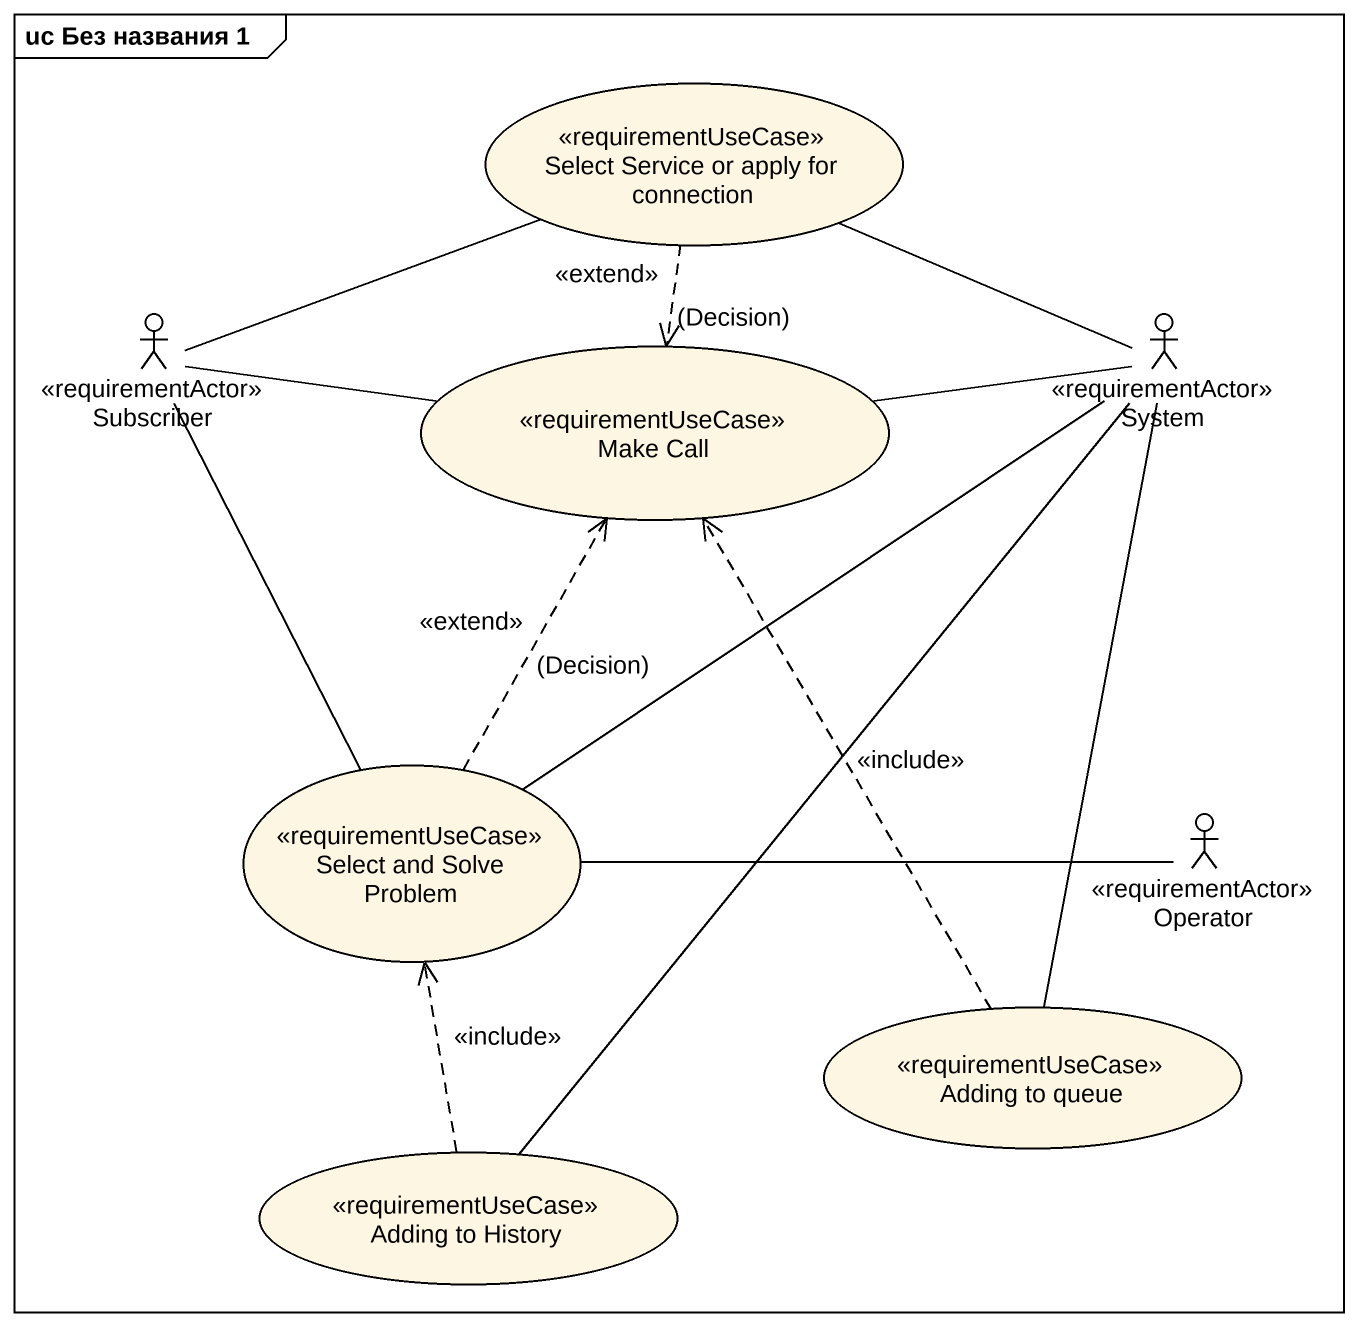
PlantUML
@startuml
mainframe uc Без названия 1
usecase "Select Service or apply for connection" as Select_Service_or_apply_for <<requirementUseCase>>
actor Subscriber <<requirementActor>>
actor System <<requirementActor>>
usecase "Make Call" as Make_Call <<requirementUseCase>>
usecase "Select and Solve Problem" as Select_and_Solve_Problem <<requirementUseCase>>
actor Operator <<requirementActor>>
usecase "Adding to queue" as Adding_to_queue <<requirementUseCase>>
usecase "Adding to History" as Adding_to_History <<requirementUseCase>>
Select_Service_or_apply_for -right- System
Select_Service_or_apply_for ..> Make_Call : <<extend>>\n(Decision)
Subscriber -right- Select_Service_or_apply_for
Subscriber -right- Make_Call
Subscriber -- Select_and_Solve_Problem
Make_Call -right- System
Select_and_Solve_Problem -up- System
Select_and_Solve_Problem .up.> Make_Call : <<extend>>\n(Decision)
Select_and_Solve_Problem -right- Operator
Adding_to_queue -up- System
Adding_to_queue .up.> Make_Call : <<include>>
Adding_to_History -up- System
Adding_to_History .up.> Select_and_Solve_Problem : <<include>>
@enduml
